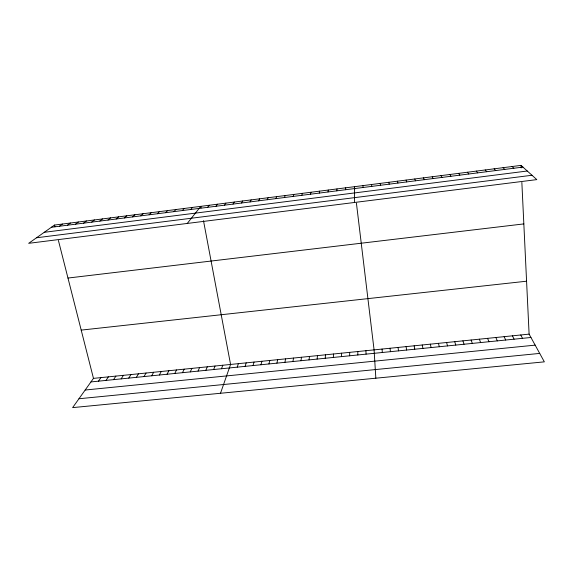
<?xml version="1.0" encoding="UTF-8"?>
<svg xmlns="http://www.w3.org/2000/svg" width="573" height="573" viewBox="0 0 573 573"><rect width="100%" height="100%" fill="white"/><g stroke="black" fill="none" stroke-linecap="round" stroke-linejoin="round"><path stroke-width="0.86" d="M349.659 355.797L349.695 352.352M341.494 356.621L341.608 353.169M345.619 189.72L345.698 187.808M333.343 357.445L333.543 353.992M325.22 358.268L325.5 354.809M336.809 190.845L336.988 188.925M317.12 359.085L317.478 355.618M309.033 359.901L309.477 356.435M328.028 191.969L328.3 190.035M300.975 360.718L301.491 357.244M292.932 361.527L293.534 358.053M319.261 193.087L319.634 191.146M284.91 362.337L285.59 358.863M276.909 363.146L277.676 359.665M310.53 194.204L310.989 192.249M268.93 363.955L269.776 360.467M260.973 364.757L261.89 361.269M301.821 195.314L302.372 193.352M253.037 365.56L254.032 362.064M245.122 366.355L246.189 362.859M293.132 196.424L293.777 194.455M237.222 367.157L238.375 363.654M220.498 393.271L230.568 364.449L203.487 220.662M221.493 368.747L222.79 365.237M284.466 197.527L285.211 195.551M213.65 369.535L215.033 366.025M205.836 370.323L207.29 366.813M275.828 198.63L276.659 196.639M198.043 371.111L199.569 367.594M190.265 371.898L191.862 368.382M267.219 199.726L268.135 197.735M182.508 372.679L184.184 369.162M174.772 373.46L176.52 369.936M258.624 200.822L259.641 198.817M167.051 374.241L168.87 370.717M159.351 375.021L161.249 371.49M250.057 201.918L251.16 199.905M151.673 375.795L153.643 372.264M144.016 376.568L146.058 373.03M241.52 203.007L242.708 200.987M136.374 377.342L138.487 373.797M128.753 378.108L130.938 374.563M232.996 204.095L234.278 202.061M121.154 378.882L123.41 375.329M113.569 379.648L115.896 376.096M224.501 205.177L225.877 203.136M106.005 380.408L108.404 376.855M98.463 381.174L100.927 377.614M216.028 206.259L217.489 204.21M529.108 334.131L93.471 378.373L72.635 407.618L544.35 361.85L529.108 334.131L521.853 182.407M207.584 207.34L209.131 205.277M187.256 223.441L200.794 206.344L201.094 207.942M190.752 209.489L192.478 207.412M182.372 210.556L184.184 208.472M174.02 211.623L175.911 209.532M165.683 212.683L167.667 210.585M157.374 213.743L159.437 211.638M149.087 214.803L151.236 212.683M140.822 215.856L143.057 213.729M132.578 216.909L134.899 214.775M124.355 217.962L126.755 215.813M116.161 219.008L118.64 216.852M107.982 220.046L110.546 217.89M99.831 221.092L102.474 218.922M91.694 222.123L94.423 219.953M83.586 223.162L86.401 220.977M75.5 224.193L78.394 222.002M67.435 225.225L70.407 223.026M59.391 226.249L62.443 224.043M54.499 225.06L28.65 243.332L536.815 179.614L521.036 165.382L54.499 225.06L54.929 226.779M51.369 227.273L522.934 167.094M44.228 232.316L527.275 171.012M36.514 237.774L531.988 175.259M67.965 278.048L523.837 223.907M81.201 330.112L526.58 281.207M90.935 381.933L530.956 337.483M85.169 390.027L535.168 345.139M78.952 398.751L539.716 353.412M512.047 166.535L513.845 168.254M503.087 167.681L504.777 169.415M494.148 168.82L495.731 170.568M485.231 169.966L486.721 171.721M476.342 171.098L477.724 172.867M467.475 172.237L468.757 174.006M458.636 173.361L459.818 175.152M449.819 174.493L450.901 176.291M441.031 175.617L442.012 177.422M520.764 334.976L522.519 338.335M512.434 335.821L514.096 339.187M432.264 176.735L433.145 178.554M504.125 336.666L505.701 340.033M495.838 337.504L497.328 340.885M423.519 177.859L424.307 179.678M487.573 338.349L488.977 341.723M479.336 339.18L480.647 342.568M414.802 178.969L415.489 180.81M471.113 340.018L472.338 343.406M462.912 340.849L464.051 344.244M406.107 180.087L406.701 181.928M454.733 341.68L455.786 345.075M446.575 342.511L447.542 345.913M397.44 181.19L397.927 183.045M438.431 343.334L439.319 346.744M58.41 240.452L93.471 378.373M430.316 344.158L431.118 347.567M388.795 182.3L389.189 184.162M422.222 344.982L422.931 348.398M414.143 345.806L414.773 349.222M380.171 183.403L380.465 185.28M406.092 346.622L406.637 350.046M398.056 347.439L398.514 350.862M354.737 189.169L354.436 186.691L354.558 202.462M356.42 203.129L374.076 349.874L375.845 378.201M390.041 348.255L390.421 351.679M371.569 184.499L371.77 186.383M382.048 349.064L382.341 352.495M362.996 185.602L363.103 187.493M521.036 165.382L521.158 167.946M365.925 350.705L366.061 354.143M357.803 351.528L357.846 354.974"/></g></svg>
